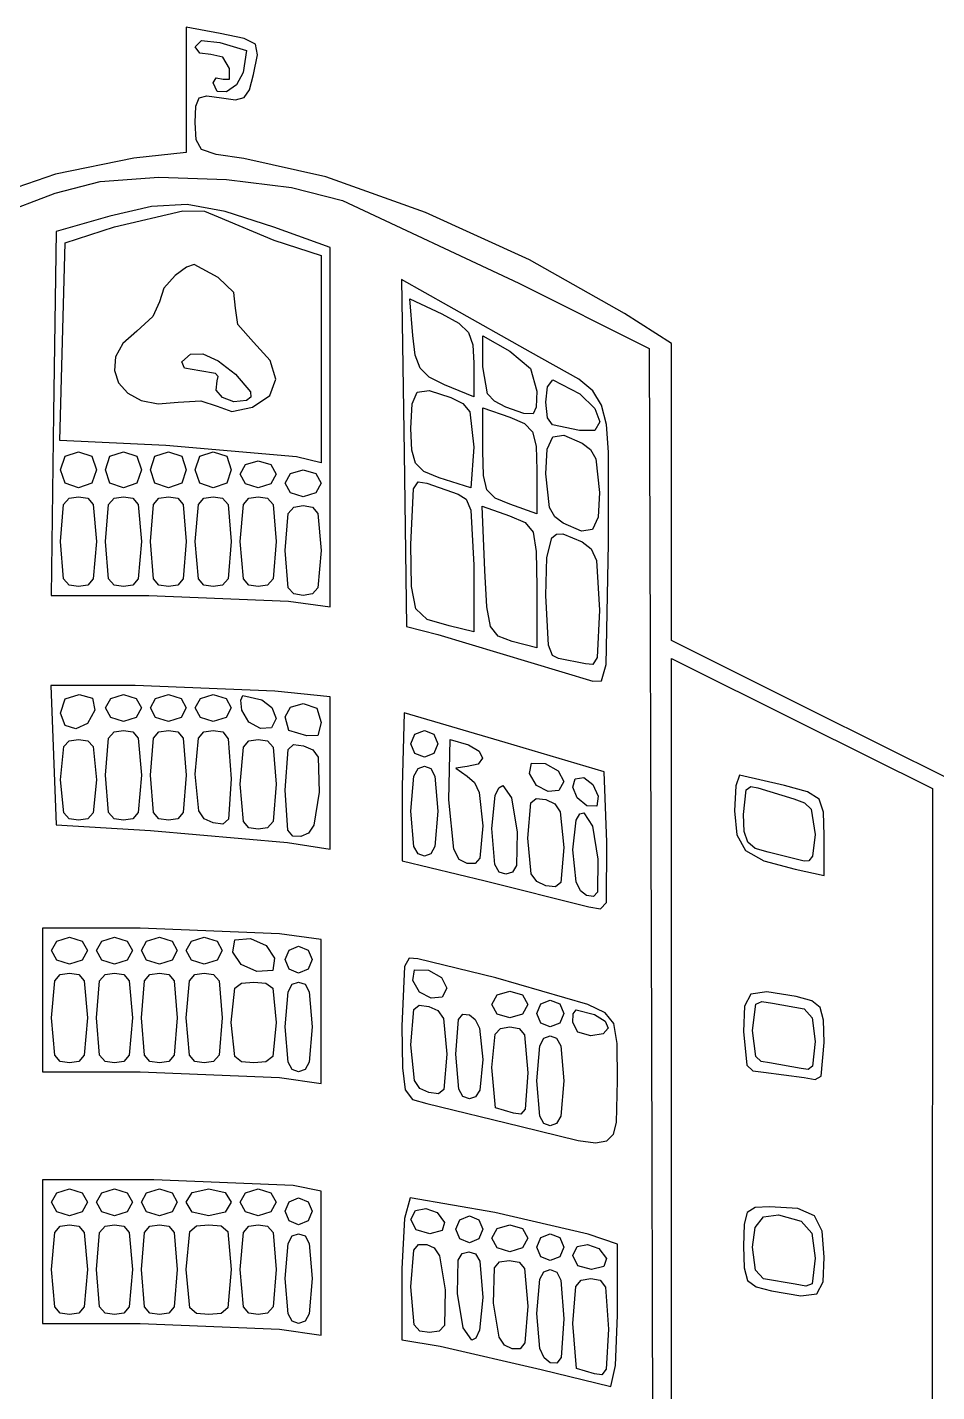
# Model space of a CAD drawing. Extents: x 1 to 276, y 11 to 133.
# Drawn here: x 135.6 to 171.3, y 79.2 to 132.7 of the extents above; entities that cross this region are included whole.
import ezdxf

# ---------------------------------------------------------------- set-up
doc = ezdxf.new("R2010")
doc.units = 0

msp = doc.modelspace()

# ---------------------------------------------------------------- linework, layer by layer
at = {"layer": 'Layer 1'}
for p, q in [((143.139673, 132.475916), (141.816756, 132.723213)), ((141.816756, 132.723213), (141.816756, 130.264704)), ((144.084876, 132.283575), (143.139673, 132.475916)), ((144.530413, 132.060608), (144.084876, 132.283575)), ((142.169534, 131.961919), (142.415332, 132.203616)), ((142.347114, 131.705228), (142.169534, 131.961919)), ((142.415332, 132.203616), (143.138968, 132.124902)), ((143.138968, 132.124902), (144.183191, 131.806696)), ((144.183191, 131.806696), (144.05478, 130.953326)), ((144.610692, 131.643569), (144.530413, 132.060608)), ((142.774195, 131.658882), (142.347114, 131.705228)), ((143.24855, 131.551373), (142.774195, 131.658882)), ((143.513618, 131.10361), (143.24855, 131.551373)), ((144.460122, 130.869012), (144.610692, 131.643569)), ((142.87509, 130.54869), (142.98864, 130.742277)), ((142.98864, 130.742277), (143.261735, 130.683451)), ((143.261735, 130.683451), (143.509649, 130.683451)), ((143.509649, 130.683451), (143.513618, 131.10361)), ((144.05478, 130.953326), (143.784728, 130.462766)), ((144.297926, 130.272779), (144.460122, 130.869012)), ((141.816756, 130.264704), (141.816756, 127.806194)), ((143.030841, 130.204224), (142.87509, 130.54869)), ((143.388735, 130.194324), (143.030841, 130.204224)), ((143.784728, 130.462766), (143.388735, 130.194324)), ((144.088867, 129.962064), (144.297926, 130.272779)), ((142.169534, 128.980239), (142.193644, 129.627857)), ((142.193644, 129.627857), (142.319024, 129.955361)), ((142.319024, 129.955361), (142.625246, 130.038457)), ((142.625246, 130.038457), (143.191885, 129.952848)), ((143.191885, 129.952848), (143.748375, 129.875782)), ((143.748375, 129.875782), (144.088867, 129.962064)), ((142.202872, 128.3021), (142.169534, 128.980239)), ((142.417713, 127.926579), (142.202872, 128.3021)), ((139.761824, 127.591352), (136.683968, 126.953684)), ((141.816756, 127.806194), (139.761824, 127.591352)), ((142.986303, 127.727403), (142.417713, 127.926579)), ((144.080885, 127.578299), (142.986303, 127.727403)), ((147.290443, 126.852767), (144.080885, 127.578299)), ((136.683968, 126.953684), (132.989368, 125.687233)), ((136.669637, 126.210061), (138.433968, 126.669543)), ((138.433968, 126.669543), (140.732697, 126.837835)), ((140.732697, 126.837835), (143.392483, 126.745611)), ((143.392483, 126.745611), (145.951529, 126.429086)), ((145.951529, 126.429086), (147.948038, 125.924476)), ((151.204487, 125.451224), (147.290443, 126.852767)), ((134.233793, 125.282596), (136.669637, 126.210061)), ((147.948038, 125.924476), (154.869542, 122.683152)), ((140.450728, 125.691422), (138.818143, 125.308878)), ((138.994532, 124.892953), (141.673572, 125.521118)), ((141.849256, 125.761228), (140.450728, 125.691422)), ((141.673572, 125.521118), (142.535403, 125.509449)), ((143.341777, 125.496203), (141.849256, 125.761228)), ((142.535403, 125.509449), (143.069118, 125.279598)), ((145.256341, 124.874256), (143.341777, 125.496203)), ((155.29018, 123.590894), (151.204487, 125.451224)), ((138.818143, 125.308878), (136.701475, 124.703864)), ((137.054253, 124.269242), (138.994532, 124.892953)), ((143.069118, 125.279598), (145.256341, 124.36943)), ((147.461204, 124.07733), (145.256341, 124.874256)), ((136.701475, 124.703864), (136.605872, 117.561521)), ((136.95477, 120.38692), (137.054253, 124.269242)), ((145.256341, 124.36943), (147.108426, 123.768297)), ((147.108426, 123.768297), (147.108426, 119.69865)), ((147.461204, 117.023887), (147.461204, 124.07733)), ((141.822395, 123.311912), (141.375783, 122.981249)), ((142.126627, 123.414372), (141.822395, 123.311912)), ((143.072998, 122.896582), (142.126627, 123.414372)), ((159.014683, 121.488998), (155.29018, 123.590894)), ((141.375783, 122.981249), (140.939838, 122.482686)), ((143.681805, 122.309075), (143.072998, 122.896582)), ((152.127751, 121.772984), (150.267906, 122.827438)), ((150.267906, 122.827438), (150.363861, 116.019175)), ((154.869542, 122.683152), (159.984823, 120.120925)), ((140.939838, 122.482686), (140.758422, 121.942318)), ((143.753507, 121.69749), (143.681805, 122.309075)), ((140.758422, 121.942318), (140.499351, 121.369759)), ((143.835308, 121.053361), (143.753507, 121.69749)), ((150.703939, 120.62187), (150.595284, 122.069318)), ((150.595284, 122.069318), (151.850468, 121.470654)), ((155.333092, 119.972053), (152.127751, 121.772984)), ((140.499351, 121.369759), (139.876477, 120.794025)), ((144.450244, 120.370339), (143.835308, 121.053361)), ((151.850468, 121.470654), (152.514953, 121.111432)), ((152.514953, 121.111432), (152.894382, 120.749267)), ((160.866768, 120.306133), (159.014683, 121.488998)), ((139.876477, 120.794025), (139.328159, 120.309582)), ((150.799901, 119.849451), (150.703939, 120.62187)), ((152.894382, 120.749267), (153.06565, 120.265988)), ((153.45843, 119.390322), (153.45843, 120.617284)), ((153.45843, 120.617284), (154.514647, 120.01615)), ((136.855639, 116.504598), (136.95477, 120.38692)), ((139.328159, 120.309582), (139.041507, 119.78352)), ((145.112794, 119.642178), (144.450244, 120.370339)), ((153.06565, 120.265988), (153.105652, 119.543427)), ((154.514647, 120.01615), (155.331813, 119.331761)), ((157.22143, 118.907699), (155.333092, 119.972053)), ((159.984823, 120.120925), (160.075134, 93.086136)), ((160.866768, 114.479299), (160.866768, 120.306133)), ((139.041507, 119.78352), (138.992995, 119.256177)), ((141.640367, 119.591758), (141.986657, 119.88689)), ((141.749331, 119.340095), (141.640367, 119.591758)), ((141.986657, 119.88689), (142.468646, 119.900174)), ((142.468646, 119.900174), (143.063016, 119.637101)), ((143.063016, 119.637101), (143.746452, 119.10316)), ((145.327867, 118.913057), (145.112794, 119.642178)), ((147.108426, 119.69865), (147.108426, 115.629003)), ((150.993791, 119.343402), (150.799901, 119.849451)), ((153.105652, 119.543427), (153.105652, 118.214865)), ((138.992995, 119.256177), (139.159103, 118.767889)), ((142.345923, 119.23898), (141.749331, 119.340095)), ((142.96474, 119.136498), (142.345923, 119.23898)), ((143.068385, 119.013356), (142.96474, 119.136498)), ((143.027137, 118.846691), (143.068385, 119.013356)), ((143.746452, 119.10316), (144.343043, 118.409158)), ((145.096456, 118.272903), (145.327867, 118.913057)), ((151.356551, 118.99478), (150.993791, 119.343402)), ((151.959124, 118.694644), (151.356551, 118.99478)), ((153.636362, 118.336794), (153.45843, 119.390322)), ((155.331813, 119.331761), (155.572981, 118.44523)), ((157.770917, 118.451772), (157.22143, 118.907699)), ((139.159103, 118.767889), (139.516306, 118.358993)), ((139.516306, 118.358993), (140.041081, 118.069824)), ((142.987951, 118.486416), (143.027137, 118.846691)), ((143.243346, 118.186202), (142.987951, 118.486416)), ((144.343043, 118.409158), (144.34995, 118.208008)), ((150.679653, 117.940972), (150.882445, 118.406644)), ((150.882445, 118.406644), (151.35326, 118.461485)), ((151.35326, 118.461485), (152.200776, 118.189465)), ((153.105652, 118.214865), (151.959124, 118.694644)), ((155.572981, 118.44523), (155.557404, 117.818106)), ((155.933035, 118.004301), (156.002406, 118.610765)), ((156.002406, 118.610765), (156.201985, 118.886202)), ((156.201985, 118.886202), (157.260319, 118.336927)), ((158.118142, 117.897453), (157.770917, 118.451772)), ((140.041081, 118.069824), (140.709905, 117.94072)), ((140.709905, 117.94072), (141.499256, 118.012018)), ((141.499256, 118.012018), (142.385699, 118.065508)), ((142.385699, 118.065508), (143.022904, 117.851504)), ((143.022904, 117.851504), (143.603488, 117.638294)), ((143.677269, 118.023968), (143.243346, 118.186202)), ((144.173666, 118.077635), (143.677269, 118.023968)), ((144.34995, 118.208008), (144.173666, 118.077635)), ((144.419552, 117.81164), (145.096456, 118.272903)), ((150.636206, 116.980495), (150.679653, 117.940972)), ((152.200776, 118.189465), (152.674348, 117.955254)), ((152.674348, 117.955254), (152.948489, 117.627843)), ((153.9131, 118.042385), (153.636362, 118.336794)), ((154.363306, 117.819049), (153.9131, 118.042385)), ((155.069843, 117.565704), (154.363306, 117.819049)), ((155.557404, 117.818106), (155.428783, 117.545161)), ((155.995758, 117.39658), (155.933035, 118.004301)), ((157.260319, 118.336927), (157.856921, 117.758354)), ((158.308751, 117.132824), (158.118142, 117.897453)), ((136.605872, 117.561521), (136.510622, 110.41953)), ((143.603488, 117.638294), (144.419552, 117.81164)), ((152.948489, 117.627843), (153.105652, 116.249186)), ((153.45843, 116.080206), (153.45843, 117.791179)), ((153.45843, 117.791179), (154.516764, 117.422173)), ((154.516764, 117.422173), (155.095425, 117.175857)), ((155.428783, 117.545161), (155.069843, 117.565704)), ((156.192459, 117.117373), (155.995758, 117.39658)), ((157.856921, 117.758354), (158.05354, 117.232335)), ((147.461204, 109.970796), (147.461204, 117.023887)), ((150.666462, 116.126166), (150.636206, 116.980495)), ((155.095425, 117.175857), (155.413305, 116.848115)), ((155.413305, 116.848115), (155.547499, 116.287408)), ((157.250793, 116.900062), (156.192459, 117.117373)), ((157.851167, 116.899395), (157.250793, 116.900062)), ((158.05354, 117.232335), (157.851167, 116.899395)), ((158.388387, 116.045964), (158.308751, 117.132824)), ((141.011717, 116.305278), (136.855639, 116.504598)), ((146.138286, 115.867481), (141.011717, 116.305278)), ((153.105652, 116.249186), (152.981827, 114.652866)), ((155.547499, 116.287408), (155.575098, 115.342194)), ((155.986106, 116.158495), (156.20269, 116.646194)), ((156.20269, 116.646194), (156.640466, 116.710493)), ((156.640466, 116.710493), (157.362271, 116.404409)), ((157.362271, 116.404409), (157.687505, 116.152487)), ((136.877864, 115.358422), (137.054297, 115.887545)), ((137.054297, 115.887545), (137.58342, 116.063978)), ((137.58342, 116.063978), (138.112543, 115.887545)), ((138.112543, 115.887545), (138.288976, 115.358422)), ((138.641754, 115.358422), (138.818187, 115.887545)), ((138.818187, 115.887545), (139.34731, 116.063978)), ((139.34731, 116.063978), (139.876433, 115.887545)), ((139.876433, 115.887545), (140.052866, 115.358422)), ((140.405644, 115.358422), (140.582077, 115.887545)), ((140.582077, 115.887545), (141.1112, 116.063978)), ((141.1112, 116.063978), (141.640323, 115.887545)), ((141.640323, 115.887545), (141.816756, 115.358422)), ((142.169534, 115.358422), (142.345967, 115.887545)), ((142.345967, 115.887545), (142.87509, 116.063978)), ((142.87509, 116.063978), (143.404213, 115.887545)), ((143.404213, 115.887545), (143.580646, 115.358422)), ((144.139226, 115.556816), (144.63898, 115.7112)), ((144.63898, 115.7112), (145.138734, 115.556816)), ((147.108426, 115.629003), (146.138286, 115.867481)), ((150.363861, 116.019175), (150.459817, 109.21056)), ((150.809464, 115.609247), (150.666462, 116.126166)), ((153.486029, 115.134992), (153.45843, 116.080206)), ((155.927876, 115.19438), (155.986106, 116.158495)), ((157.687505, 116.152487), (157.897744, 115.778889)), ((157.897744, 115.778889), (158.044544, 114.46413)), ((158.397322, 112.457881), (158.388387, 116.045964)), ((137.054297, 114.829299), (136.877864, 115.358422)), ((138.288976, 115.358422), (138.112543, 114.829299)), ((138.818187, 114.829299), (138.641754, 115.358422)), ((140.052866, 115.358422), (139.876433, 114.829299)), ((140.582077, 114.829299), (140.405644, 115.358422)), ((141.816756, 115.358422), (141.640323, 114.829299)), ((142.345967, 114.829299), (142.169534, 115.358422)), ((143.580646, 115.358422), (143.404213, 114.829299)), ((143.933424, 115.182033), (144.139226, 115.556816)), ((144.139226, 114.80725), (143.933424, 115.182033)), ((145.138734, 115.556816), (145.344536, 115.182033)), ((145.344536, 115.182033), (145.138734, 114.80725)), ((145.697314, 114.829255), (145.903116, 115.204038)), ((145.903116, 115.204038), (146.40287, 115.358422)), ((146.40287, 115.358422), (146.902624, 115.204038)), ((146.902624, 115.204038), (147.108426, 114.829255)), ((151.143561, 115.292882), (150.809464, 115.609247)), ((151.747104, 115.040216), (151.143561, 115.292882)), ((155.575098, 115.342194), (155.575098, 113.631221)), ((156.074676, 113.879621), (155.927876, 115.19438)), ((137.58342, 114.652866), (137.054297, 114.829299)), ((138.112543, 114.829299), (137.58342, 114.652866)), ((139.34731, 114.652866), (138.818187, 114.829299)), ((139.876433, 114.829299), (139.34731, 114.652866)), ((141.1112, 114.652866), (140.582077, 114.829299)), ((141.640323, 114.829299), (141.1112, 114.652866)), ((142.87509, 114.652866), (142.345967, 114.829299)), ((143.404213, 114.829299), (142.87509, 114.652866)), ((144.63898, 114.652866), (144.139226, 114.80725)), ((145.138734, 114.80725), (144.63898, 114.652866)), ((145.903116, 114.454472), (145.697314, 114.829255)), ((147.108426, 114.829255), (146.902624, 114.454472)), ((150.636206, 112.41837), (150.736395, 114.607534)), ((150.736395, 114.607534), (150.922551, 114.884355)), ((150.922551, 114.884355), (151.253568, 114.827138)), ((151.253568, 114.827138), (152.488291, 114.395338)), ((152.981827, 114.652866), (151.747104, 115.040216)), ((153.620223, 114.574285), (153.486029, 115.134992)), ((137.00138, 113.991363), (137.215258, 114.239438)), ((137.215258, 114.239438), (137.58342, 114.300088)), ((137.58342, 114.300088), (137.951582, 114.239438)), ((137.951582, 114.239438), (138.16546, 113.991363)), ((138.76527, 113.991363), (138.979148, 114.239438)), ((138.979148, 114.239438), (139.34731, 114.300088)), ((139.34731, 114.300088), (139.715472, 114.239438)), ((139.715472, 114.239438), (139.92935, 113.991363)), ((140.52916, 113.991363), (140.743038, 114.239438)), ((140.743038, 114.239438), (141.1112, 114.300088)), ((141.1112, 114.300088), (141.479362, 114.239438)), ((141.479362, 114.239438), (141.69324, 113.991363)), ((142.29305, 113.991363), (142.506928, 114.239438)), ((142.506928, 114.239438), (142.87509, 114.300088)), ((142.87509, 114.300088), (143.243252, 114.239438)), ((143.243252, 114.239438), (143.45713, 113.991363)), ((144.05694, 113.991363), (144.270818, 114.239438)), ((144.270818, 114.239438), (144.63898, 114.300088)), ((144.63898, 114.300088), (145.007142, 114.239438)), ((145.007142, 114.239438), (145.22102, 113.991363)), ((146.40287, 114.300088), (145.903116, 114.454472)), ((146.902624, 114.454472), (146.40287, 114.300088)), ((152.488291, 114.395338), (152.802638, 114.204072)), ((152.802638, 114.204072), (152.990646, 113.764262)), ((153.938103, 114.246543), (153.620223, 114.574285)), ((154.516764, 114.000227), (153.938103, 114.246543)), ((158.044544, 114.46413), (157.986314, 113.500015)), ((160.866768, 108.652818), (160.866768, 114.479299)), ((136.877864, 112.536198), (137.00138, 113.991363)), ((138.16546, 113.991363), (138.288976, 112.536198)), ((138.641754, 112.536198), (138.76527, 113.991363)), ((139.92935, 113.991363), (140.052866, 112.536198)), ((140.405644, 112.536198), (140.52916, 113.991363)), ((141.69324, 113.991363), (141.816756, 112.536198)), ((142.169534, 112.536198), (142.29305, 113.991363)), ((143.45713, 113.991363), (143.580646, 112.536198)), ((143.933424, 112.536198), (144.05694, 113.991363)), ((145.22102, 113.991363), (145.344536, 112.536198)), ((145.697314, 112.18342), (145.82083, 113.638585)), ((145.82083, 113.638585), (146.034708, 113.88666)), ((146.034708, 113.88666), (146.40287, 113.94731)), ((146.40287, 113.94731), (146.771032, 113.88666)), ((146.771032, 113.88666), (146.98491, 113.638585)), ((146.98491, 113.638585), (147.108426, 112.18342)), ((152.990646, 113.764262), (153.105652, 111.606275)), ((153.531455, 111.400958), (153.428091, 113.921204)), ((153.428091, 113.921204), (154.501595, 113.546907)), ((154.501595, 113.546907), (155.114177, 113.289826)), ((155.575098, 113.631221), (154.516764, 114.000227)), ((156.284915, 113.506023), (156.074676, 113.879621)), ((155.114177, 113.289826), (155.433766, 112.905512)), ((156.610149, 113.254101), (156.284915, 113.506023)), ((157.331954, 112.948017), (156.610149, 113.254101)), ((157.76973, 113.012316), (157.331954, 112.948017)), ((157.986314, 113.500015), (157.76973, 113.012316)), ((137.00138, 111.081033), (136.877864, 112.536198)), ((138.288976, 112.536198), (138.16546, 111.081033)), ((138.76527, 111.081033), (138.641754, 112.536198)), ((140.052866, 112.536198), (139.92935, 111.081033)), ((140.52916, 111.081033), (140.405644, 112.536198)), ((141.816756, 112.536198), (141.69324, 111.081033)), ((142.29305, 111.081033), (142.169534, 112.536198)), ((143.580646, 112.536198), (143.45713, 111.081033)), ((144.05694, 111.081033), (143.933424, 112.536198)), ((145.344536, 112.536198), (145.22102, 111.081033)), ((155.433766, 112.905512), (155.555646, 112.147277)), ((155.973456, 111.916185), (156.168956, 112.679646)), ((156.168956, 112.679646), (156.350469, 112.826809)), ((156.350469, 112.826809), (156.602514, 112.83913)), ((156.602514, 112.83913), (157.362271, 112.523851)), ((157.362271, 112.523851), (157.708639, 112.247813)), ((145.82083, 110.728255), (145.697314, 112.18342)), ((147.108426, 112.18342), (146.98491, 110.728255)), ((150.65998, 110.776833), (150.636206, 112.41837)), ((155.555646, 112.147277), (155.575098, 110.768427)), ((157.708639, 112.247813), (157.91653, 111.792189)), ((158.303351, 107.712841), (158.397322, 112.457881)), ((153.105652, 111.606275), (153.105652, 108.995012)), ((153.61024, 109.982118), (153.531455, 111.400958)), ((155.927876, 110.41953), (155.973456, 111.916185)), ((157.91653, 111.792189), (158.044544, 109.840269)), ((137.215258, 110.832958), (137.00138, 111.081033)), ((138.16546, 111.081033), (137.951582, 110.832958)), ((138.979148, 110.832958), (138.76527, 111.081033)), ((139.92935, 111.081033), (139.715472, 110.832958)), ((140.743038, 110.832958), (140.52916, 111.081033)), ((141.69324, 111.081033), (141.479362, 110.832958)), ((142.506928, 110.832958), (142.29305, 111.081033)), ((143.45713, 111.081033), (143.243252, 110.832958)), ((144.270818, 110.832958), (144.05694, 111.081033)), ((145.22102, 111.081033), (145.007142, 110.832958)), ((136.510622, 110.41953), (140.3492, 110.41953)), ((137.58342, 110.772308), (137.215258, 110.832958)), ((137.951582, 110.832958), (137.58342, 110.772308)), ((139.34731, 110.772308), (138.979148, 110.832958)), ((139.715472, 110.832958), (139.34731, 110.772308)), ((140.3492, 110.41953), (145.824314, 110.195163)), ((141.1112, 110.772308), (140.743038, 110.832958)), ((141.479362, 110.832958), (141.1112, 110.772308)), ((142.87509, 110.772308), (142.506928, 110.832958)), ((143.243252, 110.832958), (142.87509, 110.772308)), ((144.63898, 110.772308), (144.270818, 110.832958)), ((145.007142, 110.832958), (144.63898, 110.772308)), ((146.034708, 110.48018), (145.82083, 110.728255)), ((146.40287, 110.41953), (146.034708, 110.48018)), ((146.771032, 110.48018), (146.40287, 110.41953)), ((146.98491, 110.728255), (146.771032, 110.48018)), ((150.824545, 109.89614), (150.65998, 110.776833)), ((155.575098, 110.768427), (155.575098, 108.363893)), ((156.03393, 108.473607), (155.927876, 110.41953)), ((145.824314, 110.195163), (147.461204, 109.970796)), ((151.269768, 109.478666), (150.824545, 109.89614)), ((153.75666, 109.198213), (153.61024, 109.982118)), ((158.044544, 109.840269), (157.943297, 107.981393)), ((152.135513, 109.226788), (151.269768, 109.478666)), ((150.459817, 109.21056), (151.69454, 108.888121)), ((151.69454, 108.888121), (157.77996, 107.061436)), ((153.105652, 108.995012), (152.135513, 109.226788)), ((154.058853, 108.820972), (153.75666, 109.198213)), ((154.604958, 108.622126), (154.058853, 108.820972)), ((155.575098, 108.363893), (154.604958, 108.622126)), ((156.187879, 108.069235), (156.03393, 108.473607)), ((166.334827, 105.925491), (160.866768, 108.652818)), ((156.428115, 107.950084), (156.187879, 108.069235)), ((157.486449, 107.735948), (156.428115, 107.950084)), ((157.773677, 107.711033), (157.486449, 107.735948)), ((157.943297, 107.981393), (157.773677, 107.711033)), ((158.117971, 107.073177), (158.303351, 107.712841)), ((160.866768, 87.349613), (160.866768, 107.946909)), ((160.866768, 107.946909), (165.986635, 105.394207)), ((139.809802, 106.89175), (136.495453, 106.89175)), ((136.495453, 106.89175), (136.598464, 104.157721)), ((145.292678, 106.665267), (139.809802, 106.89175)), ((147.461204, 106.43843), (145.292678, 106.665267)), ((157.77996, 107.061436), (158.117971, 107.073177)), ((136.877864, 105.807663), (137.054209, 106.362627)), ((137.054209, 106.362627), (137.609173, 106.538972)), ((137.609173, 106.538972), (138.135782, 106.390982)), ((138.135782, 106.390982), (138.222654, 105.925491)), ((138.641754, 106.009805), (138.847556, 106.384588)), ((138.847556, 106.384588), (139.34731, 106.538972)), ((139.34731, 106.538972), (139.847064, 106.384588)), ((139.847064, 106.384588), (140.052866, 106.009805)), ((140.405644, 106.009805), (140.611446, 106.384588)), ((140.611446, 106.384588), (141.1112, 106.538972)), ((141.1112, 106.538972), (141.610954, 106.384588)), ((141.610954, 106.384588), (141.816756, 106.009805)), ((142.169534, 106.009805), (142.375336, 106.384588)), ((142.375336, 106.384588), (142.87509, 106.538972)), ((142.87509, 106.538972), (143.374844, 106.384588)), ((143.374844, 106.384588), (143.580646, 106.009805)), ((143.951565, 106.316402), (144.033922, 106.496639)), ((143.999746, 105.925491), (143.951565, 106.316402)), ((144.033922, 106.496639), (144.786441, 106.324836)), ((144.786441, 106.324836), (145.180582, 106.021623)), ((145.903116, 106.03181), (146.40287, 106.186194)), ((146.40287, 106.186194), (146.936491, 106.005042)), ((147.461204, 103.450048), (147.461204, 106.43843)), ((137.063083, 105.315345), (136.877864, 105.807663)), ((138.222654, 105.925491), (137.937819, 105.392085)), ((138.847556, 105.635022), (138.641754, 106.009805)), ((139.34731, 105.480638), (138.847556, 105.635022)), ((139.847064, 105.635022), (139.34731, 105.480638)), ((140.052866, 106.009805), (139.847064, 105.635022)), ((140.611446, 105.635022), (140.405644, 106.009805)), ((141.1112, 105.480638), (140.611446, 105.635022)), ((141.610954, 105.635022), (141.1112, 105.480638)), ((141.816756, 106.009805), (141.610954, 105.635022)), ((142.375336, 105.635022), (142.169534, 106.009805)), ((142.87509, 105.480638), (142.375336, 105.635022)), ((143.374844, 105.635022), (142.87509, 105.480638)), ((143.580646, 106.009805), (143.374844, 105.635022)), ((144.271633, 105.451247), (143.999746, 105.925491)), ((145.344536, 105.593527), (145.155001, 105.233142)), ((145.180582, 106.021623), (145.344536, 105.593527)), ((145.697314, 105.657027), (145.903116, 106.03181)), ((145.844775, 105.12786), (145.697314, 105.657027)), ((146.936491, 106.005042), (147.108426, 105.442891)), ((150.371623, 105.821774), (150.287309, 102.922998)), ((154.340375, 104.651962), (150.371623, 105.821774)), ((171.802886, 103.198164), (166.334827, 105.925491)), ((137.483848, 105.182761), (137.063083, 105.315345)), ((137.937819, 105.392085), (137.483848, 105.182761)), ((138.76527, 104.819135), (138.979148, 105.06721)), ((138.979148, 105.06721), (139.34731, 105.12786)), ((139.34731, 105.12786), (139.715472, 105.06721)), ((139.715472, 105.06721), (139.92935, 104.819135)), ((140.52916, 104.819135), (140.743038, 105.06721)), ((140.743038, 105.06721), (141.1112, 105.12786)), ((141.1112, 105.12786), (141.479362, 105.06721)), ((141.479362, 105.06721), (141.69324, 104.819135)), ((142.293844, 104.824295), (142.507821, 105.067855)), ((142.507821, 105.067855), (142.87509, 105.12786)), ((142.87509, 105.12786), (143.246229, 105.064972)), ((143.246229, 105.064972), (143.459775, 104.801232)), ((144.727042, 105.20309), (144.271633, 105.451247)), ((145.155001, 105.233142), (144.727042, 105.20309)), ((146.550331, 104.913724), (145.844775, 105.12786)), ((147.108426, 105.442891), (146.979397, 104.921)), ((150.636206, 104.598693), (150.791649, 104.972417)), ((150.791649, 104.972417), (151.165373, 105.12786)), ((151.165373, 105.12786), (151.539097, 104.972417)), ((151.539097, 104.972417), (151.69454, 104.598693)), ((165.986635, 105.394207), (171.106855, 102.841506)), ((136.877864, 103.187581), (137.005217, 104.488406)), ((137.005217, 104.488406), (137.219574, 104.717188)), ((137.219574, 104.717188), (137.58342, 104.775082)), ((137.58342, 104.775082), (137.947266, 104.717188)), ((137.947266, 104.717188), (138.161623, 104.488406)), ((138.161623, 104.488406), (138.288976, 103.187581)), ((138.641754, 103.36397), (138.76527, 104.819135)), ((139.92935, 104.819135), (140.052866, 103.36397)), ((140.405644, 103.36397), (140.52916, 104.819135)), ((141.69324, 104.819135), (141.816756, 103.36397)), ((142.169534, 103.405245), (142.293844, 104.824295)), ((143.459775, 104.801232), (143.580646, 103.220742)), ((143.933424, 103.011192), (144.05694, 104.466357)), ((144.05694, 104.466357), (144.270818, 104.714432)), ((144.270818, 104.714432), (144.63898, 104.775082)), ((144.63898, 104.775082), (145.007142, 104.714432)), ((145.007142, 104.714432), (145.22102, 104.466357)), ((145.22102, 104.466357), (145.344536, 103.011192)), ((145.809894, 104.378736), (146.027266, 104.570361)), ((146.027266, 104.570361), (146.420156, 104.520024)), ((146.420156, 104.520024), (146.790264, 104.363704)), ((146.979397, 104.921), (146.550331, 104.913724)), ((150.791649, 104.224969), (150.636206, 104.598693)), ((151.69454, 104.598693), (151.539097, 104.224969)), ((152.119285, 102.397358), (152.178904, 104.775082)), ((152.178904, 104.775082), (152.900335, 104.560946)), ((152.900335, 104.560946), (153.315285, 104.308076)), ((158.220933, 103.494145), (154.340375, 104.651962)), ((136.598464, 104.157721), (136.701475, 101.423691)), ((145.697314, 102.775889), (145.809894, 104.378736)), ((146.790264, 104.363704), (146.994743, 104.07301)), ((146.994743, 104.07301), (147.037518, 102.703922)), ((151.165373, 104.069526), (150.791649, 104.224969)), ((151.539097, 104.224969), (151.165373, 104.069526)), ((153.440218, 104.030765), (153.280393, 103.804849)), ((153.315285, 104.308076), (153.440218, 104.030765)), ((138.76527, 101.908805), (138.641754, 103.36397)), ((140.052866, 103.36397), (139.92935, 101.908805)), ((140.52916, 101.908805), (140.405644, 103.36397)), ((141.816756, 103.36397), (141.69324, 101.908805)), ((142.303237, 101.973936), (142.169534, 103.405245)), ((147.461204, 100.461665), (147.461204, 103.450048)), ((150.750903, 103.334601), (150.914068, 103.628565)), ((150.914068, 103.628565), (151.165373, 103.716748)), ((151.165373, 103.716748), (151.416678, 103.628565)), ((151.416678, 103.628565), (151.579843, 103.334601)), ((152.841068, 103.706165), (152.400008, 103.645575)), ((152.400008, 103.645575), (152.841068, 103.335748)), ((153.280393, 103.804849), (152.841068, 103.706165)), ((155.293934, 103.428528), (155.366121, 103.843263)), ((155.563208, 102.969889), (155.293934, 103.428528)), ((155.366121, 103.843263), (155.907415, 103.824345)), ((155.907415, 103.824345), (156.420178, 103.539257)), ((156.420178, 103.539257), (156.633432, 103.120553)), ((158.32465, 100.737891), (158.220933, 103.494145)), ((163.532711, 103.36397), (163.393981, 102.953116)), ((165.296601, 102.969211), (163.532711, 103.36397)), ((137.005217, 101.886756), (136.877864, 103.187581)), ((138.288976, 103.187581), (138.161623, 101.886756)), ((143.580646, 103.220742), (143.468374, 101.646338)), ((144.05694, 101.556027), (143.933424, 103.011192)), ((145.344536, 103.011192), (145.22102, 101.556027)), ((150.287309, 102.922998), (150.291542, 100.012579)), ((150.636206, 101.952858), (150.750903, 103.334601)), ((151.579843, 103.334601), (151.69454, 101.952858)), ((152.841068, 103.335748), (153.124906, 103.082497)), ((153.124906, 103.082497), (153.316305, 102.691399)), ((153.944244, 102.568378), (154.083843, 102.875754)), ((154.083843, 102.875754), (154.248432, 102.960921)), ((154.248432, 102.960921), (154.581394, 102.475047)), ((156.016997, 102.733335), (155.563208, 102.969889)), ((156.633432, 103.120553), (156.444128, 102.767384)), ((156.996264, 102.896936), (157.079564, 103.229148)), ((157.15691, 102.477213), (156.996264, 102.896936)), ((157.079564, 103.229148), (157.427182, 103.275776)), ((157.427182, 103.275776), (157.772111, 102.999947)), ((157.772111, 102.999947), (157.982102, 102.54235)), ((163.393981, 102.953116), (163.336214, 101.965205)), ((163.801308, 102.790529), (163.973403, 102.922248)), ((163.973403, 102.922248), (164.250967, 102.871139)), ((164.250967, 102.871139), (165.662079, 102.442161)), ((166.20022, 102.716358), (165.296601, 102.969211)), ((171.106855, 102.841506), (171.088863, 59.710868)), ((145.808351, 101.211451), (145.697314, 102.775889)), ((147.037518, 102.703922), (146.819765, 101.408301)), ((152.323675, 100.460254), (152.119285, 102.397358)), ((153.316305, 102.691399), (153.45843, 101.380299)), ((153.811208, 101.276583), (153.944244, 102.568378)), ((154.581394, 102.475047), (154.80075, 101.131591)), ((155.337767, 102.285792), (155.550635, 102.45571)), ((155.550635, 102.45571), (155.927876, 102.407942)), ((155.927876, 102.407942), (156.283537, 102.246843)), ((156.444128, 102.767384), (156.016997, 102.733335)), ((157.54113, 102.168053), (157.15691, 102.477213)), ((157.982102, 102.54235), (157.936373, 102.14618)), ((163.688992, 101.820919), (163.801308, 102.790529)), ((165.662079, 102.442161), (166.084228, 102.28577)), ((166.665821, 102.425669), (166.20022, 102.716358)), ((166.83866, 101.914714), (166.665821, 102.425669)), ((137.219574, 101.657974), (137.005217, 101.886756)), ((138.161623, 101.886756), (137.947266, 101.657974)), ((138.979148, 101.66073), (138.76527, 101.908805)), ((139.92935, 101.908805), (139.715472, 101.66073)), ((140.743038, 101.66073), (140.52916, 101.908805)), ((141.69324, 101.908805), (141.479362, 101.66073)), ((142.518387, 101.659688), (142.303237, 101.973936)), ((150.750903, 100.571115), (150.636206, 101.952858)), ((151.69454, 101.952858), (151.579843, 100.571115)), ((155.22232, 100.902638), (155.337767, 102.285792)), ((156.283537, 102.246843), (156.498803, 101.936189)), ((156.498803, 101.936189), (156.633432, 100.533632)), ((157.12053, 101.597363), (157.261245, 101.850104)), ((157.261245, 101.850104), (157.42683, 101.891695)), ((157.42683, 101.891695), (157.760117, 101.367473)), ((157.936373, 102.14618), (157.54113, 102.168053)), ((163.336214, 101.965205), (163.423576, 101.029632)), ((163.722655, 101.15424), (163.688992, 101.820919)), ((166.084228, 102.28577), (166.343955, 102.037701)), ((166.343955, 102.037701), (166.511216, 101.043749)), ((166.863994, 101.001063), (166.83866, 101.914714)), ((136.701475, 101.423691), (140.405644, 101.203558)), ((137.58342, 101.60008), (137.219574, 101.657974)), ((137.947266, 101.657974), (137.58342, 101.60008)), ((139.34731, 101.60008), (138.979148, 101.66073)), ((139.715472, 101.66073), (139.34731, 101.60008)), ((141.1112, 101.60008), (140.743038, 101.66073)), ((141.479362, 101.66073), (141.1112, 101.60008)), ((142.87509, 101.497774), (142.518387, 101.659688)), ((143.255903, 101.452514), (142.87509, 101.497774)), ((143.468374, 101.646338), (143.255903, 101.452514)), ((144.270818, 101.307952), (144.05694, 101.556027)), ((144.63898, 101.247302), (144.270818, 101.307952)), ((145.007142, 101.307952), (144.63898, 101.247302)), ((145.22102, 101.556027), (145.007142, 101.307952)), ((146.819765, 101.408301), (146.611472, 101.098314)), ((153.45843, 101.380299), (153.342631, 100.105845)), ((153.926346, 99.859958), (153.811208, 101.276583)), ((156.98621, 100.432385), (157.12053, 101.597363)), ((157.760117, 101.367473), (157.9754, 100.076785)), ((140.405644, 101.203558), (145.785508, 100.722721)), ((145.785508, 100.722721), (147.461204, 100.461665)), ((145.995863, 100.969462), (145.808351, 101.211451)), ((146.314675, 100.960141), (145.995863, 100.969462)), ((146.611472, 101.098314), (146.314675, 100.960141)), ((154.80075, 101.131591), (154.774601, 99.819345)), ((155.356949, 99.500081), (155.22232, 100.902638)), ((158.310274, 98.367222), (158.32465, 100.737891)), ((163.423576, 101.029632), (163.767617, 100.414702)), ((163.859604, 100.740404), (163.722655, 101.15424)), ((164.153783, 100.49729), (163.859604, 100.740404)), ((166.511216, 101.043749), (166.400267, 100.190644)), ((166.863994, 99.42732), (166.863994, 101.001063)), ((150.914068, 100.277151), (150.750903, 100.571115)), ((151.165373, 100.188968), (150.914068, 100.277151)), ((151.416678, 100.277151), (151.165373, 100.188968)), ((151.579843, 100.571115), (151.416678, 100.277151)), ((152.528314, 100.060358), (152.323675, 100.460254)), ((156.633432, 100.533632), (156.517985, 99.150478)), ((157.116782, 99.179229), (156.98621, 100.432385)), ((163.767617, 100.414702), (164.49127, 100.002111)), ((164.659132, 100.342779), (164.153783, 100.49729)), ((166.070244, 99.994235), (164.659132, 100.342779)), ((166.400267, 100.190644), (166.262375, 100.00979)), ((150.291542, 100.012579), (153.550505, 99.217417)), ((152.841068, 99.902159), (152.528314, 100.060358)), ((153.154523, 99.904767), (152.841068, 99.902159)), ((153.342631, 100.105845), (153.154523, 99.904767)), ((154.095023, 99.56858), (153.926346, 99.859958)), ((154.774601, 99.819345), (154.623397, 99.557881)), ((157.9754, 100.076785), (157.959569, 98.781296)), ((164.49127, 100.002111), (165.717466, 99.673559)), ((165.717466, 99.673559), (166.863994, 99.42732)), ((166.262375, 100.00979), (166.070244, 99.994235)), ((153.550505, 99.217417), (157.619094, 98.202122)), ((154.359778, 99.483412), (154.095023, 99.56858)), ((154.623397, 99.557881), (154.359778, 99.483412)), ((155.572215, 99.189427), (155.356949, 99.500081)), ((155.927876, 99.028328), (155.572215, 99.189427)), ((156.517985, 99.150478), (156.305117, 98.98056)), ((157.287289, 98.829505), (157.116782, 99.179229)), ((156.305117, 98.98056), (155.927876, 99.028328)), ((157.534427, 98.643095), (157.287289, 98.829505)), ((157.808365, 98.600806), (157.534427, 98.643095)), ((157.959569, 98.781296), (157.808365, 98.600806)), ((157.619094, 98.202122), (158.081167, 98.123574)), ((158.081167, 98.123574), (158.310274, 98.367222)), ((140.003477, 97.366744), (136.172308, 97.366744)), ((136.172308, 97.366744), (136.172308, 94.54452)), ((136.730888, 96.859582), (137.230642, 97.013966)), ((137.230642, 97.013966), (137.730396, 96.859582)), ((138.494778, 96.859582), (138.994532, 97.013966)), ((138.994532, 97.013966), (139.494286, 96.859582)), ((145.471536, 97.142377), (140.003477, 97.366744)), ((140.258668, 96.859582), (140.758422, 97.013966)), ((140.758422, 97.013966), (141.258176, 96.859582)), ((142.022558, 96.859582), (142.522312, 97.013966)), ((142.522312, 97.013966), (143.022066, 96.859582)), ((143.71598, 96.911352), (144.339471, 96.954347)), ((144.339471, 96.954347), (144.957362, 96.683193)), ((147.108426, 96.91801), (145.471536, 97.142377)), ((136.525086, 96.484799), (136.730888, 96.859582)), ((136.730888, 96.110016), (136.525086, 96.484799)), ((137.730396, 96.859582), (137.936198, 96.484799)), ((137.936198, 96.484799), (137.730396, 96.110016)), ((138.288976, 96.484799), (138.494778, 96.859582)), ((138.494778, 96.110016), (138.288976, 96.484799)), ((139.494286, 96.859582), (139.700088, 96.484799)), ((139.700088, 96.484799), (139.494286, 96.110016)), ((140.052866, 96.484799), (140.258668, 96.859582)), ((140.258668, 96.110016), (140.052866, 96.484799)), ((141.258176, 96.859582), (141.463978, 96.484799)), ((141.463978, 96.484799), (141.258176, 96.110016)), ((141.816756, 96.484799), (142.022558, 96.859582)), ((142.022558, 96.110016), (141.816756, 96.484799)), ((143.022066, 96.859582), (143.227868, 96.484799)), ((143.227868, 96.484799), (143.022066, 96.110016)), ((143.640971, 96.42518), (143.71598, 96.911352)), ((143.96782, 95.933627), (143.640971, 96.42518)), ((144.957362, 96.683193), (145.284211, 96.19164)), ((145.697314, 96.132021), (145.852757, 96.505745)), ((145.852757, 96.505745), (146.226481, 96.661188)), ((146.226481, 96.661188), (146.600205, 96.505745)), ((146.600205, 96.505745), (146.755648, 96.132021)), ((147.108426, 94.095786), (147.108426, 96.91801)), ((137.230642, 95.955632), (136.730888, 96.110016)), ((137.730396, 96.110016), (137.230642, 95.955632)), ((138.994532, 95.955632), (138.494778, 96.110016)), ((139.494286, 96.110016), (138.994532, 95.955632)), ((140.758422, 95.955632), (140.258668, 96.110016)), ((141.258176, 96.110016), (140.758422, 95.955632)), ((142.522312, 95.955632), (142.022558, 96.110016)), ((143.022066, 96.110016), (142.522312, 95.955632)), ((144.585711, 95.662473), (143.96782, 95.933627)), ((145.284211, 96.19164), (145.209202, 95.705468)), ((145.852757, 95.758297), (145.697314, 96.132021)), ((146.755648, 96.132021), (146.600205, 95.758297)), ((150.571262, 96.181046), (150.38494, 95.858001)), ((150.90079, 96.165888), (150.571262, 96.181046)), ((153.96643, 95.413059), (150.90079, 96.165888)), ((136.648602, 95.294129), (136.86248, 95.542204)), ((136.86248, 95.542204), (137.230642, 95.602854)), ((137.230642, 95.602854), (137.598804, 95.542204)), ((137.598804, 95.542204), (137.812682, 95.294129)), ((138.412492, 95.294129), (138.62637, 95.542204)), ((138.62637, 95.542204), (138.994532, 95.602854)), ((138.994532, 95.602854), (139.362694, 95.542204)), ((139.362694, 95.542204), (139.576572, 95.294129)), ((140.176382, 95.294129), (140.39026, 95.542204)), ((140.39026, 95.542204), (140.758422, 95.602854)), ((140.758422, 95.602854), (141.126584, 95.542204)), ((141.126584, 95.542204), (141.340462, 95.294129)), ((141.940272, 95.294129), (142.15415, 95.542204)), ((142.15415, 95.542204), (142.522312, 95.602854)), ((142.522312, 95.602854), (142.890474, 95.542204)), ((142.890474, 95.542204), (143.104352, 95.294129)), ((145.209202, 95.705468), (144.585711, 95.662473)), ((146.226481, 95.602854), (145.852757, 95.758297)), ((146.600205, 95.758297), (146.226481, 95.602854)), ((150.38494, 95.858001), (150.283428, 93.516525)), ((150.70782, 95.314634), (150.780007, 95.729369)), ((150.780007, 95.729369), (151.321301, 95.710451)), ((151.321301, 95.710451), (151.834064, 95.425363)), ((151.834064, 95.425363), (152.047318, 95.006659)), ((157.582405, 94.362839), (153.96643, 95.413059)), ((136.525086, 93.838964), (136.648602, 95.294129)), ((137.812682, 95.294129), (137.936198, 93.838964)), ((138.288976, 93.838964), (138.412492, 95.294129)), ((139.576572, 95.294129), (139.700088, 93.838964)), ((140.052866, 93.838964), (140.176382, 95.294129)), ((141.340462, 95.294129), (141.463978, 93.838964)), ((141.816756, 93.838964), (141.940272, 95.294129)), ((143.104352, 95.294129), (143.227868, 93.838964)), ((143.580646, 93.662575), (143.717877, 95.003087)), ((143.717877, 95.003087), (143.983078, 95.207065)), ((143.983078, 95.207065), (144.462591, 95.250076)), ((144.462591, 95.250076), (144.942104, 95.207065)), ((144.942104, 95.207065), (145.207305, 95.003087)), ((145.207305, 95.003087), (145.344536, 93.662575)), ((145.697314, 93.486186), (145.812011, 94.867929)), ((145.812011, 94.867929), (145.975176, 95.161893)), ((145.975176, 95.161893), (146.226481, 95.250076)), ((146.226481, 95.250076), (146.477786, 95.161893)), ((146.477786, 95.161893), (146.640951, 94.867929)), ((146.640951, 94.867929), (146.755648, 93.486186)), ((150.977094, 94.855995), (150.70782, 95.314634)), ((151.430883, 94.619441), (150.977094, 94.855995)), ((152.047318, 95.006659), (151.858014, 94.65349)), ((154.01701, 94.742914), (154.516764, 94.897298)), ((154.516764, 94.897298), (155.016518, 94.742914)), ((164.6025, 94.869517), (163.982856, 94.779911)), ((165.761563, 94.676812), (164.6025, 94.869517)), ((136.172308, 94.54452), (136.172308, 91.722296)), ((150.751653, 94.171898), (150.964521, 94.341816)), ((150.964521, 94.341816), (151.341762, 94.294048)), ((151.341762, 94.294048), (151.697423, 94.132949)), ((151.858014, 94.65349), (151.430883, 94.619441)), ((153.811208, 94.368131), (154.01701, 94.742914)), ((154.01701, 93.993348), (153.811208, 94.368131)), ((155.016518, 94.742914), (155.22232, 94.368131)), ((155.22232, 94.368131), (155.016518, 93.993348)), ((155.575098, 94.015353), (155.730541, 94.389077)), ((155.730541, 94.389077), (156.104265, 94.54452)), ((156.104265, 94.54452), (156.477989, 94.389077)), ((156.477989, 94.389077), (156.633432, 94.015353)), ((158.256437, 94.041613), (157.582405, 94.362839)), ((163.734423, 94.297002), (163.688992, 93.309797)), ((163.982856, 94.779911), (163.734423, 94.297002)), ((164.04177, 93.351072), (164.170093, 94.386034)), ((164.170093, 94.386034), (164.409376, 94.490699)), ((164.409376, 94.490699), (164.835521, 94.413992)), ((164.835521, 94.413992), (166.070244, 94.196681)), ((166.371819, 94.516992), (165.761563, 94.676812)), ((166.702113, 94.256036), (166.371819, 94.516992)), ((166.83774, 93.754176), (166.702113, 94.256036)), ((136.648602, 92.383799), (136.525086, 93.838964)), ((137.936198, 93.838964), (137.812682, 92.383799)), ((138.412492, 92.383799), (138.288976, 93.838964)), ((139.700088, 93.838964), (139.576572, 92.383799)), ((140.176382, 92.383799), (140.052866, 93.838964)), ((141.463978, 93.838964), (141.340462, 92.383799)), ((141.940272, 92.383799), (141.816756, 93.838964)), ((143.227868, 93.838964), (143.104352, 92.383799)), ((147.108426, 91.273562), (147.108426, 94.095786)), ((150.636206, 92.788744), (150.751653, 94.171898)), ((151.697423, 94.132949), (151.912689, 93.822295)), ((151.912689, 93.822295), (152.047318, 92.419738)), ((152.400096, 92.416916), (152.504739, 93.783005)), ((152.504739, 93.783005), (152.666647, 93.992263)), ((152.666647, 93.992263), (152.929263, 93.96667)), ((152.929263, 93.96667), (153.163452, 93.782514)), ((153.163452, 93.782514), (153.32852, 93.432961)), ((154.516764, 93.838964), (154.01701, 93.993348)), ((155.016518, 93.993348), (154.516764, 93.838964)), ((155.730541, 93.641629), (155.575098, 94.015353)), ((156.633432, 94.015353), (156.477989, 93.641629)), ((156.98621, 93.662575), (157.008617, 94.004841)), ((157.008617, 94.004841), (157.117047, 94.156244)), ((157.117047, 94.156244), (157.839227, 93.977606)), ((157.839227, 93.977606), (158.267086, 93.718154)), ((158.603212, 93.623417), (158.256437, 94.041613)), ((158.267086, 93.718154), (158.376552, 93.442133)), ((166.070244, 94.196681), (166.392065, 93.849415)), ((166.392065, 93.849415), (166.511216, 92.919272)), ((166.863994, 92.871647), (166.83774, 93.754176)), ((143.717877, 92.322063), (143.580646, 93.662575)), ((145.344536, 93.662575), (145.207305, 92.322063)), ((145.812011, 92.104443), (145.697314, 93.486186)), ((146.755648, 93.486186), (146.640951, 92.104443)), ((150.283428, 93.516525), (150.299777, 91.882364)), ((153.32852, 93.432961), (153.45843, 92.213716)), ((153.811208, 91.898685), (153.938561, 93.19951)), ((153.938561, 93.19951), (154.152918, 93.428292)), ((154.152918, 93.428292), (154.516764, 93.486186)), ((154.516764, 93.486186), (154.885819, 93.424946)), ((154.885819, 93.424946), (155.099597, 93.172743)), ((156.104265, 93.486186), (155.730541, 93.641629)), ((156.477989, 93.641629), (156.104265, 93.486186)), ((157.192012, 93.287792), (156.98621, 93.662575)), ((157.691766, 93.133408), (157.192012, 93.287792)), ((158.18049, 93.222799), (157.691766, 93.133408)), ((158.376552, 93.442133), (158.18049, 93.222799)), ((158.731507, 92.831099), (158.603212, 93.623417)), ((163.688992, 93.309797), (163.821548, 91.986527)), ((164.176752, 92.329559), (164.04177, 93.351072)), ((150.770835, 91.386187), (150.636206, 92.788744)), ((155.099597, 93.172743), (155.22232, 91.684549)), ((155.575098, 91.369518), (155.689795, 92.751261)), ((155.689795, 92.751261), (155.85296, 93.045225)), ((155.85296, 93.045225), (156.104265, 93.133408)), ((156.104265, 93.133408), (156.35557, 93.045225)), ((156.35557, 93.045225), (156.518735, 92.751261)), ((156.518735, 92.751261), (156.633432, 91.369518)), ((158.7501, 91.38751), (158.731507, 92.831099)), ((160.075134, 93.086136), (160.165445, 66.051346)), ((166.511216, 92.919272), (166.399121, 91.94534)), ((166.743476, 91.560106), (166.863994, 92.871647)), ((136.86248, 92.135724), (136.648602, 92.383799)), ((137.230642, 92.075074), (136.86248, 92.135724)), ((137.598804, 92.135724), (137.230642, 92.075074)), ((137.812682, 92.383799), (137.598804, 92.135724)), ((138.62637, 92.135724), (138.412492, 92.383799)), ((138.994532, 92.075074), (138.62637, 92.135724)), ((139.362694, 92.135724), (138.994532, 92.075074)), ((139.576572, 92.383799), (139.362694, 92.135724)), ((140.39026, 92.135724), (140.176382, 92.383799)), ((140.758422, 92.075074), (140.39026, 92.135724)), ((141.126584, 92.135724), (140.758422, 92.075074)), ((141.340462, 92.383799), (141.126584, 92.135724)), ((142.15415, 92.135724), (141.940272, 92.383799)), ((142.522312, 92.075074), (142.15415, 92.135724)), ((142.890474, 92.135724), (142.522312, 92.075074)), ((143.104352, 92.383799), (142.890474, 92.135724)), ((143.983078, 92.118085), (143.717877, 92.322063)), ((144.462591, 92.075074), (143.983078, 92.118085)), ((144.942104, 92.118085), (144.462591, 92.075074)), ((145.207305, 92.322063), (144.942104, 92.118085)), ((152.047318, 92.419738), (151.931871, 91.036584)), ((152.514925, 91.044345), (152.400096, 92.416916)), ((153.45843, 92.213716), (153.340161, 91.010478)), ((164.383926, 92.130631), (164.176752, 92.329559)), ((164.718398, 92.075074), (164.383926, 92.130631)), ((136.172308, 91.722296), (140.003477, 91.722296)), ((140.003477, 91.722296), (145.471536, 91.497929)), ((145.975176, 91.810479), (145.812011, 92.104443)), ((146.226481, 91.722296), (145.975176, 91.810479)), ((146.477786, 91.810479), (146.226481, 91.722296)), ((146.640951, 92.104443), (146.477786, 91.810479)), ((150.299777, 91.882364), (150.40787, 91.016255)), ((153.958669, 90.311184), (153.811208, 91.898685)), ((155.22232, 91.684549), (155.117236, 90.26228)), ((163.821548, 91.986527), (164.06136, 91.769723)), ((164.06136, 91.769723), (164.482743, 91.717357)), ((164.482743, 91.717357), (166.070244, 91.500046)), ((165.953121, 91.860938), (164.718398, 92.075074)), ((166.228145, 91.811494), (165.953121, 91.860938)), ((166.399121, 91.94534), (166.228145, 91.811494)), ((145.471536, 91.497929), (147.108426, 91.273562)), ((150.986101, 91.075533), (150.770835, 91.386187)), ((151.341762, 90.914434), (150.986101, 91.075533)), ((152.678107, 90.751826), (152.514925, 91.044345)), ((155.689795, 89.987775), (155.575098, 91.369518)), ((156.633432, 91.369518), (156.518735, 89.987775)), ((158.712105, 89.740582), (158.7501, 91.38751)), ((166.070244, 91.500046), (166.505169, 91.424143)), ((166.505169, 91.424143), (166.743476, 91.560106)), ((150.40787, 91.016255), (150.696277, 90.641015)), ((150.696277, 90.641015), (151.253568, 90.479459)), ((151.719003, 90.866666), (151.341762, 90.914434)), ((151.931871, 91.036584), (151.719003, 90.866666)), ((152.929263, 90.663962), (152.678107, 90.751826)), ((153.176549, 90.745476), (152.929263, 90.663962)), ((153.340161, 91.010478), (153.176549, 90.745476)), ((151.253568, 90.479459), (154.911875, 89.590811)), ((154.664225, 90.097048), (153.958669, 90.311184)), ((154.947137, 90.059295), (154.664225, 90.097048)), ((155.117236, 90.26228), (154.947137, 90.059295)), ((155.85296, 89.693811), (155.689795, 89.987775)), ((156.518735, 89.987775), (156.35557, 89.693811)), ((154.911875, 89.590811), (157.19678, 89.031311)), ((156.104265, 89.605628), (155.85296, 89.693811)), ((156.35557, 89.693811), (156.104265, 89.605628)), ((158.5889, 89.275643), (158.712105, 89.740582)), ((157.19678, 89.031311), (157.881711, 88.944643)), ((157.881711, 88.944643), (158.328927, 89.018209)), ((158.328927, 89.018209), (158.5889, 89.275643)), ((140.537936, 87.48896), (136.172308, 87.48896)), ((136.172308, 87.48896), (136.172308, 84.666736)), ((146.005995, 87.268474), (140.537936, 87.48896)), ((160.866768, 66.751964), (160.866768, 87.349613)), ((136.525086, 86.607015), (136.730888, 86.981798)), ((136.730888, 86.981798), (137.230642, 87.136182)), ((137.230642, 87.136182), (137.730396, 86.981798)), ((137.730396, 86.981798), (137.936198, 86.607015)), ((138.288976, 86.607015), (138.494778, 86.981798)), ((138.494778, 86.981798), (138.994532, 87.136182)), ((138.994532, 87.136182), (139.494286, 86.981798)), ((139.494286, 86.981798), (139.700088, 86.607015)), ((140.052866, 86.607015), (140.258668, 86.981798)), ((140.258668, 86.981798), (140.758422, 87.136182)), ((140.758422, 87.136182), (141.258176, 86.981798)), ((141.258176, 86.981798), (141.463978, 86.607015)), ((141.816756, 86.607015), (142.051883, 86.995027)), ((142.051883, 86.995027), (142.698701, 87.136182)), ((142.698701, 87.136182), (143.345519, 86.995027)), ((143.345519, 86.995027), (143.580646, 86.607015)), ((143.933424, 86.607015), (144.139226, 86.981798)), ((144.139226, 86.981798), (144.63898, 87.136182)), ((144.63898, 87.136182), (145.138734, 86.981798)), ((145.138734, 86.981798), (145.344536, 86.607015)), ((145.852757, 86.627961), (146.226481, 86.783404)), ((147.108426, 87.047988), (146.005995, 87.268474)), ((146.226481, 86.783404), (146.600205, 86.627961)), ((147.108426, 84.221883), (147.108426, 87.047988)), ((150.605162, 86.783404), (150.377884, 85.963548)), ((153.93349, 86.20282), (150.605162, 86.783404)), ((136.730888, 86.232232), (136.525086, 86.607015)), ((137.230642, 86.077848), (136.730888, 86.232232)), ((137.730396, 86.232232), (137.230642, 86.077848)), ((137.936198, 86.607015), (137.730396, 86.232232)), ((138.494778, 86.232232), (138.288976, 86.607015)), ((138.994532, 86.077848), (138.494778, 86.232232)), ((139.494286, 86.232232), (138.994532, 86.077848)), ((139.700088, 86.607015), (139.494286, 86.232232)), ((140.258668, 86.232232), (140.052866, 86.607015)), ((140.758422, 86.077848), (140.258668, 86.232232)), ((141.258176, 86.232232), (140.758422, 86.077848)), ((141.463978, 86.607015), (141.258176, 86.232232)), ((142.051883, 86.219003), (141.816756, 86.607015)), ((143.580646, 86.607015), (143.345519, 86.219003)), ((144.139226, 86.232232), (143.933424, 86.607015)), ((144.63898, 86.077848), (144.139226, 86.232232)), ((145.138734, 86.232232), (144.63898, 86.077848)), ((145.344536, 86.607015), (145.138734, 86.232232)), ((145.697314, 86.254237), (145.852757, 86.627961)), ((145.852757, 85.880513), (145.697314, 86.254237)), ((146.600205, 86.627961), (146.755648, 86.254237)), ((146.755648, 86.254237), (146.600205, 85.880513)), ((150.636206, 85.927212), (150.811658, 86.276815)), ((150.811658, 86.276815), (151.214321, 86.363686)), ((151.214321, 86.363686), (151.658656, 86.203834)), ((164.14396, 86.396192), (163.836056, 86.210184)), ((164.718398, 86.430626), (164.14396, 86.396192)), ((165.822345, 86.357799), (164.718398, 86.430626)), ((166.474483, 86.071586), (165.822345, 86.357799)), ((136.86248, 85.66442), (137.230642, 85.72507)), ((137.230642, 85.72507), (137.598804, 85.66442)), ((138.62637, 85.66442), (138.994532, 85.72507)), ((138.994532, 85.72507), (139.362694, 85.66442)), ((140.39026, 85.66442), (140.758422, 85.72507)), ((140.758422, 85.72507), (141.126584, 85.66442)), ((142.698701, 86.077848), (142.051883, 86.219003)), ((142.213681, 85.680989), (142.698701, 85.72507)), ((143.345519, 86.219003), (142.698701, 86.077848)), ((142.698701, 85.72507), (143.183721, 85.680989)), ((144.270818, 85.66442), (144.63898, 85.72507)), ((144.63898, 85.72507), (145.007142, 85.66442)), ((146.226481, 85.72507), (145.852757, 85.880513)), ((146.600205, 85.880513), (146.226481, 85.72507)), ((150.377884, 85.963548), (150.283428, 83.992224)), ((150.84117, 85.527117), (150.636206, 85.927212)), ((151.658656, 86.203834), (151.959124, 85.813265)), ((151.959124, 85.813265), (151.859155, 85.495808)), ((152.400096, 85.548681), (152.555539, 85.922405)), ((152.555539, 85.922405), (152.929263, 86.077848)), ((152.929263, 86.077848), (153.302987, 85.922405)), ((153.302987, 85.922405), (153.45843, 85.548681)), ((157.590166, 85.347598), (153.93349, 86.20282)), ((154.01701, 85.570686), (154.516764, 85.72507)), ((154.516764, 85.72507), (155.016518, 85.570686)), ((163.711972, 85.748546), (163.688992, 84.887222)), ((163.836056, 86.210184), (163.711972, 85.748546)), ((164.145305, 85.614722), (164.477142, 86.03062)), ((164.477142, 86.03062), (165.069131, 86.107917)), ((165.069131, 86.107917), (165.953121, 85.863712)), ((165.953121, 85.863712), (166.368032, 85.386756)), ((166.784977, 85.470386), (166.474483, 86.071586)), ((136.525086, 83.96118), (136.648602, 85.416345)), ((136.648602, 85.416345), (136.86248, 85.66442)), ((137.598804, 85.66442), (137.812682, 85.416345)), ((137.812682, 85.416345), (137.936198, 83.96118)), ((138.288976, 83.96118), (138.412492, 85.416345)), ((138.412492, 85.416345), (138.62637, 85.66442)), ((139.362694, 85.66442), (139.576572, 85.416345)), ((139.576572, 85.416345), (139.700088, 83.96118)), ((140.052866, 83.96118), (140.176382, 85.416345)), ((140.176382, 85.416345), (140.39026, 85.66442)), ((141.126584, 85.66442), (141.340462, 85.416345)), ((141.340462, 85.416345), (141.463978, 83.96118)), ((141.816756, 83.96118), (141.949092, 85.460531)), ((141.949092, 85.460531), (142.213681, 85.680989)), ((143.183721, 85.680989), (143.44831, 85.460531)), ((143.44831, 85.460531), (143.580646, 83.96118)), ((143.933424, 83.96118), (144.05694, 85.416345)), ((144.05694, 85.416345), (144.270818, 85.66442)), ((145.007142, 85.66442), (145.22102, 85.416345)), ((145.22102, 85.416345), (145.344536, 83.96118)), ((145.812011, 84.990145), (145.975176, 85.284109)), ((145.975176, 85.284109), (146.226481, 85.372292)), ((146.226481, 85.372292), (146.477786, 85.284109)), ((146.477786, 85.284109), (146.640951, 84.990145)), ((151.371043, 85.372292), (150.84117, 85.527117)), ((151.859155, 85.495808), (151.371043, 85.372292)), ((152.555539, 85.174957), (152.400096, 85.548681)), ((152.929263, 85.019514), (152.555539, 85.174957)), ((153.302987, 85.174957), (152.929263, 85.019514)), ((153.45843, 85.548681), (153.302987, 85.174957)), ((153.811208, 85.195903), (154.01701, 85.570686)), ((154.01701, 84.82112), (153.811208, 85.195903)), ((155.016518, 85.570686), (155.22232, 85.195903)), ((155.22232, 85.195903), (155.016518, 84.82112)), ((155.575098, 84.843125), (155.730541, 85.216849)), ((155.730541, 85.216849), (156.104265, 85.372292)), ((156.104265, 85.372292), (156.477989, 85.216849)), ((156.477989, 85.216849), (156.633432, 84.843125)), ((158.7501, 84.964833), (157.590166, 85.347598)), ((164.04177, 84.843125), (164.145305, 85.614722)), ((166.368032, 85.386756), (166.511216, 84.411325)), ((166.863994, 84.4526), (166.784977, 85.470386)), ((136.172308, 84.666736), (136.172308, 81.844512)), ((145.697314, 83.608402), (145.812011, 84.990145)), ((146.640951, 84.990145), (146.755648, 83.608402)), ((150.636206, 83.281377), (150.749095, 84.722607)), ((150.749095, 84.722607), (150.936839, 84.94731)), ((150.936839, 84.94731), (151.253568, 84.953897)), ((151.253568, 84.953897), (151.551737, 84.814263)), ((151.551737, 84.814263), (151.760113, 84.498549)), ((152.646241, 84.592267), (152.90986, 84.666736)), ((152.90986, 84.666736), (153.174615, 84.581568)), ((154.516764, 84.666736), (154.01701, 84.82112)), ((155.016518, 84.82112), (154.516764, 84.666736)), ((155.730541, 84.469401), (155.575098, 84.843125)), ((156.633432, 84.843125), (156.477989, 84.469401)), ((156.98621, 84.5161), (157.161662, 84.865703)), ((157.161662, 84.865703), (157.564325, 84.952574)), ((157.564325, 84.952574), (158.00866, 84.792722)), ((158.00866, 84.792722), (158.309127, 84.402153)), ((158.7501, 82.169773), (158.7501, 84.964833)), ((163.688992, 84.887222), (163.715941, 84.03049)), ((164.161847, 83.943232), (164.04177, 84.843125)), ((147.108426, 81.395778), (147.108426, 84.221883)), ((151.760113, 84.498549), (151.978526, 83.164254)), ((152.468888, 83.018557), (152.495037, 84.330803)), ((152.495037, 84.330803), (152.646241, 84.592267)), ((153.174615, 84.581568), (153.343292, 84.29019)), ((153.343292, 84.29019), (153.45843, 82.873565)), ((153.911132, 84.035307), (154.115545, 84.26173)), ((154.115545, 84.26173), (154.497361, 84.313958)), ((154.497361, 84.313958), (154.878973, 84.255138)), ((154.878973, 84.255138), (155.098363, 84.007967)), ((156.104265, 84.313958), (155.730541, 84.469401)), ((156.477989, 84.469401), (156.104265, 84.313958)), ((157.191174, 84.116005), (156.98621, 84.5161)), ((157.721047, 83.96118), (157.191174, 84.116005)), ((158.209159, 84.084696), (157.721047, 83.96118)), ((158.309127, 84.402153), (158.209159, 84.084696)), ((166.511216, 84.411325), (166.38157, 83.410185)), ((166.817769, 83.488706), (166.863994, 84.4526)), ((136.648602, 82.506015), (136.525086, 83.96118)), ((137.936198, 83.96118), (137.812682, 82.506015)), ((138.412492, 82.506015), (138.288976, 83.96118)), ((139.700088, 83.96118), (139.576572, 82.506015)), ((140.176382, 82.506015), (140.052866, 83.96118)), ((141.463978, 83.96118), (141.340462, 82.506015)), ((141.949092, 82.461829), (141.816756, 83.96118)), ((143.580646, 83.96118), (143.44831, 82.461829)), ((144.05694, 82.506015), (143.933424, 83.96118)), ((145.344536, 83.96118), (145.22102, 82.506015)), ((145.812011, 82.226659), (145.697314, 83.608402)), ((146.755648, 83.608402), (146.640951, 82.226659)), ((150.283428, 83.992224), (150.283428, 81.201045)), ((153.88, 82.641438), (153.911132, 84.035307)), ((155.098363, 84.007967), (155.22232, 82.524315)), ((155.575098, 82.235037), (155.690324, 83.585339)), ((155.690324, 83.585339), (155.853556, 83.874182)), ((155.853556, 83.874182), (156.104265, 83.96118)), ((156.104265, 83.96118), (156.3581, 83.867832)), ((156.3581, 83.867832), (156.520984, 83.551472)), ((156.520984, 83.551472), (156.633432, 82.031837)), ((157.109726, 83.299677), (157.323604, 83.547752)), ((157.323604, 83.547752), (157.691766, 83.608402)), ((157.691766, 83.608402), (158.064244, 83.544406)), ((158.064244, 83.544406), (158.277642, 83.27291)), ((163.715941, 84.03049), (163.852725, 83.540404)), ((164.482743, 83.603463), (164.161847, 83.943232)), ((165.717466, 83.386152), (164.482743, 83.603463)), ((150.760163, 81.797725), (150.636206, 83.281377)), ((151.978526, 83.164254), (151.947394, 81.770385)), ((152.688244, 81.675101), (152.468888, 83.018557)), ((156.98621, 81.844512), (157.109726, 83.299677)), ((158.277642, 83.27291), (158.397322, 81.630376)), ((163.852725, 83.540404), (164.183251, 83.282755)), ((164.183251, 83.282755), (164.791423, 83.123332)), ((164.791423, 83.123332), (165.948105, 82.93093)), ((166.142122, 83.309351), (165.717466, 83.386152)), ((165.948105, 82.93093), (166.568013, 83.017102)), ((166.38157, 83.410185), (166.142122, 83.309351)), ((166.568013, 83.017102), (166.817769, 83.488706)), ((136.86248, 82.25794), (136.648602, 82.506015)), ((137.812682, 82.506015), (137.598804, 82.25794)), ((138.62637, 82.25794), (138.412492, 82.506015)), ((139.576572, 82.506015), (139.362694, 82.25794)), ((140.39026, 82.25794), (140.176382, 82.506015)), ((141.340462, 82.506015), (141.126584, 82.25794)), ((144.270818, 82.25794), (144.05694, 82.506015)), ((145.22102, 82.506015), (145.007142, 82.25794)), ((153.45843, 82.873565), (153.325394, 81.58177)), ((154.098413, 81.307143), (153.88, 82.641438)), ((155.22232, 82.524315), (155.109431, 81.083085)), ((137.230642, 82.19729), (136.86248, 82.25794)), ((137.598804, 82.25794), (137.230642, 82.19729)), ((138.994532, 82.19729), (138.62637, 82.25794)), ((139.362694, 82.25794), (138.994532, 82.19729)), ((140.758422, 82.19729), (140.39026, 82.25794)), ((141.126584, 82.25794), (140.758422, 82.19729)), ((142.213681, 82.241371), (141.949092, 82.461829)), ((142.698701, 82.19729), (142.213681, 82.241371)), ((143.183721, 82.241371), (142.698701, 82.19729)), ((143.44831, 82.461829), (143.183721, 82.241371)), ((144.63898, 82.19729), (144.270818, 82.25794)), ((145.007142, 82.25794), (144.63898, 82.19729)), ((145.975176, 81.932695), (145.812011, 82.226659)), ((146.640951, 82.226659), (146.477786, 81.932695)), ((155.700643, 80.870448), (155.575098, 82.235037)), ((156.633432, 82.031837), (156.530377, 80.518155)), ((158.67024, 80.196025), (158.7501, 82.169773)), ((136.172308, 81.844512), (140.003477, 81.844512)), ((140.003477, 81.844512), (145.471536, 81.620145)), ((145.471536, 81.620145), (147.108426, 81.395778)), ((146.226481, 81.844512), (145.975176, 81.932695)), ((146.477786, 81.932695), (146.226481, 81.844512)), ((150.979553, 81.550554), (150.760163, 81.797725)), ((151.361165, 81.491734), (150.979553, 81.550554)), ((151.742981, 81.543962), (151.361165, 81.491734)), ((151.947394, 81.770385), (151.742981, 81.543962)), ((153.021206, 81.189227), (152.688244, 81.675101)), ((153.325394, 81.58177), (153.185795, 81.274394)), ((157.133671, 80.080622), (156.98621, 81.844512)), ((158.397322, 81.630376), (158.293826, 80.059058)), ((150.283428, 81.201045), (151.782735, 80.958686)), ((151.782735, 80.958686), (155.744431, 80.045697)), ((153.185795, 81.274394), (153.021206, 81.189227)), ((154.306789, 80.991429), (154.098413, 81.307143)), ((154.604958, 80.851795), (154.306789, 80.991429)), ((155.109431, 81.083085), (154.921687, 80.858382)), ((155.865164, 80.497269), (155.700643, 80.870448)), ((154.921687, 80.858382), (154.604958, 80.851795)), ((156.104265, 80.305694), (155.865164, 80.497269)), ((156.530377, 80.518155), (156.368667, 80.284991)), ((155.744431, 80.045697), (158.478461, 79.375066)), ((156.368667, 80.284991), (156.104265, 80.305694)), ((157.839227, 79.866486), (157.133671, 80.080622)), ((158.123925, 79.833077), (157.839227, 79.866486)), ((158.293826, 80.059058), (158.123925, 79.833077)), ((158.478461, 79.375066), (158.67024, 80.196025))]:
    msp.add_line(p, q, dxfattribs=at)

doc.saveas('drawing.dxf')
